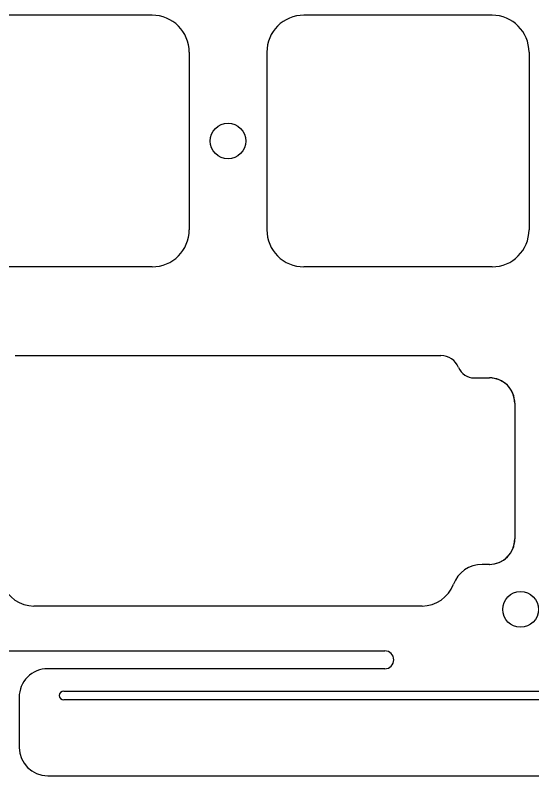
# Model space of a CAD drawing. Header units: millimetres. Extents: x -10 to 276, y -93 to 17.
# Drawn here: x 78.56 to 107.57, y -92.72 to -50.1 of the extents above; entities that cross this region are included whole.
import ezdxf

# ---------------------------------------------------------------- set-up
doc = ezdxf.new("R2010")
doc.units = ezdxf.units.MM
doc.layers.add('BLACK', color=7, linetype='CONTINUOUS')
doc.layers.add('Edge.Cuts', color=53, linetype='CONTINUOUS')

msp = doc.modelspace()

# ---------------------------------------------------------------- linework, layer by layer
at = {"layer": 'BLACK', "linetype": 'Continuous'}
for p, q in [((86.2375, -50.1), (75.6875, -50.1)), ((105.2875, -50.1), (94.7375, -50.1)), ((88.3125, -52.175), (88.3125, -62.125)), ((92.6625, -52.175), (92.6625, -62.125)), ((107.3625, -52.175), (107.3625, -62.125)), ((86.2375, -64.2), (75.6875, -64.2)), ((105.2875, -64.2), (94.7375, -64.2)), ((70.340975, -85.725), (99.2799, -85.725)), ((99.2799, -86.725), (80.379918, -86.725)), ((81.2799, -87.975), (126.2799, -87.975)), ((78.779918, -88.325), (78.779918, -91.132375)), ((126.2799, -88.475), (81.2799, -88.475)), ((80.3799, -92.725), (127.187489, -92.725))]:
    msp.add_line(p, q, dxfattribs=at)
at = {"layer": 'BLACK'}
msp.add_circle((90.4875, -57.15), 1, dxfattribs=at)
for centre, radius, start, end in [((86.2375, -52.175), 2.075, 0, 90), ((94.7375, -52.175), 2.075, 90, 180), ((105.2875, -52.175), 2.075, 0, 90), ((86.2375, -62.125), 2.075, 270, 0), ((94.7375, -62.125), 2.075, 180, 270), ((105.2875, -62.125), 2.075, 270, 0), ((99.2799, -86.225), 0.5, 270, 90), ((80.3799, -88.325), 1.599982, 89.9993554, 180), ((81.2799, -88.225), 0.25, 90, 270), ((80.3799, -91.125), 1.6, 180.2640988, 270)]:
    msp.add_arc(centre, radius, start, end, dxfattribs=at)
at = {"layer": 'Edge.Cuts', "linetype": 'CONTINUOUS'}
for p, q in [((78.55968, -69.1724), (102.41492, -69.1724)), ((78.559875, -69.172411), (78.559875, -69.1724)), ((78.559875, -69.1724), (102.415075, -69.1724)), ((104.27213, -70.42456), (105.13774, -70.42456)), ((104.272275, -70.42456), (105.137875, -70.42456)), ((106.56274, -71.84956), (106.56274, -79.45044)), ((106.562865, -71.84956), (106.562865, -79.4504)), ((105.13774, -80.87544), (104.7337, -80.87544)), ((105.125958, -80.87544), (104.733825, -80.87544)), ((101.3628, -83.21191), (79.6118, -83.21191)), ((101.362925, -83.21191), (79.612075, -83.21191))]:
    msp.add_line(p, q, dxfattribs=at)
at = {"layer": 'Edge.Cuts'}
msp.add_circle((106.8875, -83.4), 1, dxfattribs=at)
for centre, radius, start, end in [((102.4149, -70.2474), 1.075, 22.0238993, 89.998934), ((102.415, -70.2474), 1.075, 22.0233958, 89.9960026), ((104.2721, -69.4961), 0.92846, -157.9737432, -89.9981487), ((104.2723, -69.4961), 0.92846, -157.9754532, -90.0015428), ((105.13774, -71.84956), 1.425, 0, 90), ((105.1379, -71.8495), 1.42494, -0.0024126, 90.0010052), ((105.1377, -79.4504), 1.425165, -90.472108, 0), ((105.1377, -79.4504), 1.42504, -89.9983917, -0.0016083), ((104.7337, -82.6004), 1.724938, 90, 159.4534018), ((104.7338, -82.6004), 1.724915, 89.9991696, 159.4531103), ((79.61181, -81.33696), 1.87495, -159.4540766, -90.0003056), ((79.612, -81.3369), 1.87501, -159.453057, -89.9977082), ((101.3628, -81.337), 1.874943, -90, -20.545065), ((101.3628, -81.3368), 1.87513, -89.9961806, -20.549447)]:
    msp.add_arc(centre, radius, start, end, dxfattribs=at)

doc.saveas('drawing.dxf')
